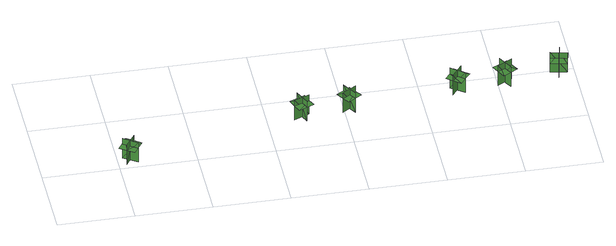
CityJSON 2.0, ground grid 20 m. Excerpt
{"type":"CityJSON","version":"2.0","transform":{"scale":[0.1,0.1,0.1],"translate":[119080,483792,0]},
"CityObjects":{
"tree1":{"type":"SolitaryVegetationObject","geometry":[{"type":"MultiSurface","lod":"1","boundaries":[[[0,1,2]],[[0,2,3]],[[4,5,6]],[[4,6,7]],[[8,9,10]],[[8,10,11]],[[8,11,12]],[[8,12,13]]]}]},
"tree2":{"type":"SolitaryVegetationObject","geometry":[{"type":"MultiSurface","lod":"1","boundaries":[[[14,15,16]],[[14,16,17]],[[18,19,20]],[[18,20,21]],[[22,23,24]],[[22,24,25]],[[22,25,26]],[[22,26,27]]]}]},
"tree3":{"type":"SolitaryVegetationObject","geometry":[{"type":"MultiSurface","lod":"1","boundaries":[[[28,29,30]],[[28,30,31]],[[32,33,34]],[[32,34,35]],[[36,37,38]],[[36,38,39]],[[36,39,40]],[[36,40,41]]]}]},
"tree4":{"type":"SolitaryVegetationObject","geometry":[{"type":"MultiSurface","lod":"1","boundaries":[[[42,43,44]],[[42,44,45]],[[46,47,48]],[[46,48,49]],[[50,51,52]],[[50,52,53]],[[50,53,54]],[[50,54,55]]]}]},
"tree5":{"type":"SolitaryVegetationObject","geometry":[{"type":"MultiSurface","lod":"1","boundaries":[[[56,57,58]],[[56,58,59]],[[60,61,62]],[[60,62,63]],[[64,65,66]],[[64,66,67]],[[64,67,68]],[[64,68,69]]]}]},
"tree6":{"type":"SolitaryVegetationObject","geometry":[{"type":"MultiSurface","lod":"1","boundaries":[[[70,71,72]],[[70,72,73]],[[74,75,76]],[[74,76,77]],[[78,79,80]],[[78,80,81]],[[78,81,82]],[[78,82,83]]]}]}
},
"vertices":[
[14,44,8],[50,19,8],[50,19,69],[14,44,69],[19,15,8],[44,52,8],[44,52,69],[19,15,69],[19,15,52],[37,3,52],[62,39,52],[44,52,52],[26,64,52],[1,28,52],
[498,107,9],[481,148,9],[481,148,70],[498,107,70],[509,134,9],[468,118,9],[468,118,70],[509,134,70],[509,134,53],[501,155,53],[460,138,53],[468,118,53],[477,97,53],[518,114,53],
[625,120,9],[601,158,9],[601,158,70],[625,120,70],[631,149,9],[594,125,9],[594,125,70],[631,149,70],[631,149,53],[619,168,53],[582,144,53],[594,125,53],[606,107,53],[643,131,53],
[907,181,8],[880,146,8],[880,146,70],[907,181,70],[878,177,8],[913,150,8],[913,150,70],[878,177,70],[878,177,52],[864,160,52],[899,132,52],[913,150,52],[927,167,52],[892,195,52],
[1037,186,7],[998,165,7],[998,165,69],[1037,186,69],[1008,194,7],[1030,155,7],[1030,155,69],[1008,194,69],[1008,194,51],[989,184,51],[1010,145,51],[1030,155,51],[1049,166,51],[1028,205,51],
[1180,183,10],[1137,193,10],[1137,193,71],[1180,183,71],[1164,208,10],[1155,165,10],[1155,165,71],[1164,208,71],[1164,208,54],[1142,213,54],[1133,170,54],[1155,165,54],[1176,160,54],[1186,204,54]
]}
